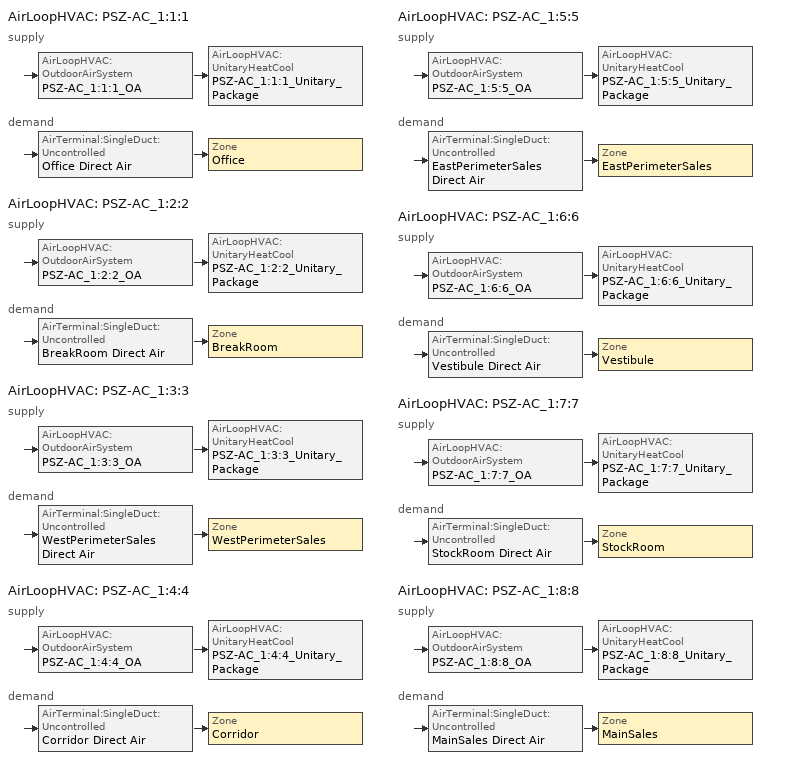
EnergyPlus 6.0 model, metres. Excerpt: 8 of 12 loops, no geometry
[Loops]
AirLoopHVAC 'PSZ-AC_1:1:1'
 supply: AirLoopHVAC:OutdoorAirSystem 'PSZ-AC_1:1:1_OA' > AirLoopHVAC:UnitaryHeatCool 'PSZ-AC_1:1:1_Unitary_Package'
 demand: AirTerminal:SingleDuct:Uncontrolled 'Office Direct Air' > Zone 'Office'
AirLoopHVAC 'PSZ-AC_1:2:2'
 supply: AirLoopHVAC:OutdoorAirSystem 'PSZ-AC_1:2:2_OA' > AirLoopHVAC:UnitaryHeatCool 'PSZ-AC_1:2:2_Unitary_Package'
 demand: AirTerminal:SingleDuct:Uncontrolled 'BreakRoom Direct Air' > Zone 'BreakRoom'
AirLoopHVAC 'PSZ-AC_1:3:3'
 supply: AirLoopHVAC:OutdoorAirSystem 'PSZ-AC_1:3:3_OA' > AirLoopHVAC:UnitaryHeatCool 'PSZ-AC_1:3:3_Unitary_Package'
 demand: AirTerminal:SingleDuct:Uncontrolled 'WestPerimeterSales Direct Air' > Zone 'WestPerimeterSales'
AirLoopHVAC 'PSZ-AC_1:4:4'
 supply: AirLoopHVAC:OutdoorAirSystem 'PSZ-AC_1:4:4_OA' > AirLoopHVAC:UnitaryHeatCool 'PSZ-AC_1:4:4_Unitary_Package'
 demand: AirTerminal:SingleDuct:Uncontrolled 'Corridor Direct Air' > Zone 'Corridor'
AirLoopHVAC 'PSZ-AC_1:5:5'
 supply: AirLoopHVAC:OutdoorAirSystem 'PSZ-AC_1:5:5_OA' > AirLoopHVAC:UnitaryHeatCool 'PSZ-AC_1:5:5_Unitary_Package'
 demand: AirTerminal:SingleDuct:Uncontrolled 'EastPerimeterSales Direct Air' > Zone 'EastPerimeterSales'
AirLoopHVAC 'PSZ-AC_1:6:6'
 supply: AirLoopHVAC:OutdoorAirSystem 'PSZ-AC_1:6:6_OA' > AirLoopHVAC:UnitaryHeatCool 'PSZ-AC_1:6:6_Unitary_Package'
 demand: AirTerminal:SingleDuct:Uncontrolled 'Vestibule Direct Air' > Zone 'Vestibule'
AirLoopHVAC 'PSZ-AC_1:7:7'
 supply: AirLoopHVAC:OutdoorAirSystem 'PSZ-AC_1:7:7_OA' > AirLoopHVAC:UnitaryHeatCool 'PSZ-AC_1:7:7_Unitary_Package'
 demand: AirTerminal:SingleDuct:Uncontrolled 'StockRoom Direct Air' > Zone 'StockRoom'
AirLoopHVAC 'PSZ-AC_1:8:8'
 supply: AirLoopHVAC:OutdoorAirSystem 'PSZ-AC_1:8:8_OA' > AirLoopHVAC:UnitaryHeatCool 'PSZ-AC_1:8:8_Unitary_Package'
 demand: AirTerminal:SingleDuct:Uncontrolled 'MainSales Direct Air' > Zone 'MainSales'
[ComponentCost:LineItem]
Name | Line Item Type | Item | Cost per Each | Quantity | Cost per Unit of Output Capacity
Infiltration:Office | General | Office | 1 | 0
People:Office | General | Office | 1 | 5.7729
LIGHTING EQUIP:Office | Lights | Office |  |  | 1
ElectricEquipment:Office:PlugMisc | General | Office | 1 | 0.8659
Infiltration:BreakRoom | General | BreakRoom | 1 | 0
People:BreakRoom | General | BreakRoom | 1 | 134.7547
LIGHTING EQUIP:BreakRoom | Lights | BreakRoom |  |  | 1
ElectricEquipment:BreakRoom:PlugMisc | General | BreakRoom | 1 | 5.0057
Infiltration:WestPerimeterSales | General | WestPerimeterSales | 1 | 0
People:WestPerimeterSales | General | WestPerimeterSales | 1 | 13.2784
LIGHTING EQUIP:WestPerimeterSales | Lights | WestPerimeterSales |  |  | 1
ElectricEquipment:WestPerimeterSales:PlugMisc | General | WestPerimeterSales | 1 | 0.8859
Infiltration:Corridor | General | Corridor | 1 | 0
LIGHTING EQUIP:Corridor | Lights | Corridor |  |  | 1
Infiltration:EastPerimeterSales | General | EastPerimeterSales | 1 | 0
People:EastPerimeterSales | General | EastPerimeterSales | 1 | 13.2784
LIGHTING EQUIP:EastPerimeterSales | Lights | EastPerimeterSales |  |  | 1
ElectricEquipment:EastPerimeterSales:PlugMisc | General | EastPerimeterSales | 1 | 0.8859
Infiltration:Vestibule | General | Vestibule | 1 | 0
People:Vestibule | General | Vestibule | 1 | 1.8005
LIGHTING EQUIP:Vestibule | Lights | Vestibule |  |  | 1
Infiltration:StockRoom | General | StockRoom | 1 | 0
People:StockRoom | General | StockRoom | 1 | 36.6684
LIGHTING EQUIP:StockRoom | Lights | StockRoom |  |  | 1
ElectricEquipment:StockRoom:PlugMisc | General | StockRoom | 1 | 8.2657
Infiltration:MainSales | General | MainSales | 1 | 0
People:MainSales | General | MainSales | 1 | 448.0447
LIGHTING EQUIP:MainSales | Lights | MainSales |  |  | 1
ElectricEquipment:MainSales:PlugMisc | General | MainSales | 1 | 29.8928
[Sizing:Zone] Zone Cooling Design Supply Air Temperature {C}=14; Zone Heating Design Supply Air Temperature {C}=40; Zone Cooling Design Supply Air Humidity Ratio {kg-H20/kg-air}=0.0085; Zone Heating Design Supply Air Humidity Ratio {kg-H20/kg-air}=0.008; Outdoor Air Method=Flow/Zone; Outside Air Flow per Person {(m3/s)/person}=0; Outside Air Flow per Zone Floor Area {(m3/s)/m2}=0; Cooling Design Air Flow Method {Flow/Zone | DesignDay | DesignDayWithLimit}=DesignDay; Cooling Minimum Air Flow Fraction=0; Heating Design Air Flow Method {Flow/Zone | DesignDay}=DesignDay; Heating Design Air Flow Rate=0
Name | Outside Air Flow per Zone {m3/s}
Office | 0.0463515
BreakRoom | 0.64049
WestPerimeterSales; EastPerimeterSales | 0.17239
Corridor | 0.0317357
Vestibule | 0.0233749
StockRoom | 0.624796
MainSales | 5.81684
[ZoneControl:Thermostat] Control Type Schedule=Dual Zone Control Type Sched
Name | Zone | Control 1
Office Thermostat | Office | Office DualSPSched
BreakRoom Thermostat | BreakRoom | BreakRoom DualSPSched
WestPerimeterSales Thermostat | WestPerimeterSales | WestPerimeterSales DualSPSched
Corridor Thermostat | Corridor | Corridor DualSPSched
EastPerimeterSales Thermostat | EastPerimeterSales | EastPerimeterSales DualSPSched
Vestibule Thermostat | Vestibule | Vestibule DualSPSched
StockRoom Thermostat | StockRoom | StockRoom DualSPSched
MainSales Thermostat | MainSales | MainSales DualSPSched
[ThermostatSetpoint:DualSetpoint] Heating Setpoint Temperature Schedule=HtgSetP_Sch; Cooling Setpoint Temperature Schedule=ClgSetP_Sch
Office DualSPSched; BreakRoom DualSPSched; WestPerimeterSales DualSPSched; Corridor DualSPSched; EastPerimeterSales DualSPSched; Vestibule DualSPSched; StockRoom DualSPSched; MainSales DualSPSched
[Zone equipment]
Office: Office Direct Air, Office Baseboard Heater
BreakRoom: BreakRoom Direct Air, BreakRoom Baseboard Heater
WestPerimeterSales: WestPerimeterSales Direct Air, WestPerimeterSales Baseboard Heater
Corridor: Corridor Direct Air, Corridor Baseboard Heater
EastPerimeterSales: EastPerimeterSales Direct Air, EastPerimeterSales Baseboard Heater
Vestibule: Vestibule Direct Air, Vestibule Baseboard Heater
StockRoom: StockRoom Direct Air, StockRoom Baseboard Heater
MainSales: MainSales Direct Air, MainSales Baseboard Heater
[AirTerminal:SingleDuct:Uncontrolled] Availability Schedule=ALWAYS_ON; Maximum Air Flow Rate {m3/s}=AUTOSIZE
Office Direct Air; BreakRoom Direct Air; WestPerimeterSales Direct Air; Corridor Direct Air; EastPerimeterSales Direct Air; Vestibule Direct Air; StockRoom Direct Air; MainSales Direct Air
[SetpointManager:SingleZone:Reheat] Control Variable=Temperature; Minimum Supply Air Temperature C=10; Maximum Supply Air Temperature C=50
Name | Control Zone | Setpoint Node or NodeList
SupAirTemp MngrOffice | Office | PSZ-AC_1:1:1 Supply Equipment Outlet Node
SupAirTemp MngrBreakRoom | BreakRoom | PSZ-AC_1:2:2 Supply Equipment Outlet Node
SupAirTemp MngrWestPerimeterSales | WestPerimeterSales | PSZ-AC_1:3:3 Supply Equipment Outlet Node
SupAirTemp MngrCorridor | Corridor | PSZ-AC_1:4:4 Supply Equipment Outlet Node
SupAirTemp MngrEastPerimeterSales | EastPerimeterSales | PSZ-AC_1:5:5 Supply Equipment Outlet Node
SupAirTemp MngrVestibule | Vestibule | PSZ-AC_1:6:6 Supply Equipment Outlet Node
SupAirTemp MngrStockRoom | StockRoom | PSZ-AC_1:7:7 Supply Equipment Outlet Node
SupAirTemp MngrMainSales | MainSales | PSZ-AC_1:8:8 Supply Equipment Outlet Node
[ZoneHVAC:Baseboard:Convective:Electric] Availability Schedule=ALWAYS_ON; Nominal Capacity=AUTOSIZE; Efficiency=1
Office Baseboard Heater; BreakRoom Baseboard Heater; WestPerimeterSales Baseboard Heater; Corridor Baseboard Heater; EastPerimeterSales Baseboard Heater; Vestibule Baseboard Heater; StockRoom Baseboard Heater; MainSales Baseboard Heater
[AirLoopHVAC] Design Supply Air Flow Rate {m3/s}=AUTOSIZE
PSZ-AC_1:1:1; PSZ-AC_1:2:2; PSZ-AC_1:3:3; PSZ-AC_1:4:4; PSZ-AC_1:5:5; PSZ-AC_1:6:6; PSZ-AC_1:7:7; PSZ-AC_1:8:8
[Sizing:System] Type Of Load To Size On=Sensible; Design Outdoor Air Flow Rate {m3/s}=AUTOSIZE; Minimum System Air Flow Ratio=1; Preheat Design Temperature {C}=7; Preheat Design Humidity Ratio {kg-H2O/kg-air}=0.008; Precool Design Temperature {C}=12.8; Precool Design Humidity Ratio {kg-H2O/kg-air}=0.008; Central Cooling Design Supply Air Temperature {C}=12.8; Central Heating Design Supply Air Temperature {C}=40; Sizing Option {Coincident | NonCoincident}=NonCoincident; 100% Outdoor Air in Cooling {Yes | No}=No; 100% Outdoor Air in Heating {Yes | No}=No; Central Cooling Design Supply Air Humidity Ratio {kg-H2O/kg-air}=0.0085; Central Heating Design Supply Air Humidity Ratio {kg-H2O/kg-air}=0.008; Cooling Design Air Flow Method=DesignDay; Cooling Design Air Flow Rate {m3/s}=0; Heating Design Air Flow Method=DesignDay; Heating Design Air Flow Rate {m3/s}=0
PSZ-AC_1:1:1; PSZ-AC_1:2:2; PSZ-AC_1:3:3; PSZ-AC_1:4:4; PSZ-AC_1:5:5; PSZ-AC_1:6:6; PSZ-AC_1:7:7; PSZ-AC_1:8:8
[SetpointManager:MixedAir] Control Variable=Temperature
Name | Setpoint Node or NodeList
PSZ-AC_1:1:1_OAMixed Air Temp Manager | PSZ-AC_1:1:1_OA-PSZ-AC_1:1:1_Unitary_PackageNode
PSZ-AC_1:2:2_OAMixed Air Temp Manager | PSZ-AC_1:2:2_OA-PSZ-AC_1:2:2_Unitary_PackageNode
PSZ-AC_1:3:3_OAMixed Air Temp Manager | PSZ-AC_1:3:3_OA-PSZ-AC_1:3:3_Unitary_PackageNode
PSZ-AC_1:4:4_OAMixed Air Temp Manager | PSZ-AC_1:4:4_OA-PSZ-AC_1:4:4_Unitary_PackageNode
PSZ-AC_1:5:5_OAMixed Air Temp Manager | PSZ-AC_1:5:5_OA-PSZ-AC_1:5:5_Unitary_PackageNode
PSZ-AC_1:6:6_OAMixed Air Temp Manager | PSZ-AC_1:6:6_OA-PSZ-AC_1:6:6_Unitary_PackageNode
PSZ-AC_1:7:7_OAMixed Air Temp Manager | PSZ-AC_1:7:7_OA-PSZ-AC_1:7:7_Unitary_PackageNode
PSZ-AC_1:8:8_OAMixed Air Temp Manager | PSZ-AC_1:8:8_OA-PSZ-AC_1:8:8_Unitary_PackageNode
[Controller:OutdoorAir] Minimum Outdoor Air Flow Rate {m3/s}=AUTOSIZE; Maximum Outdoor Air Flow Rate {m3/s}=AUTOSIZE; Economizer Control Type=DifferentialEnthalpy; Economizer Control Action Type=ModulateFlow; Economizer Maximum Limit Dry-Bulb Temperature {C}=28; Economizer Maximum Limit Enthalpy {J/kg}=64000; Economizer Minimum Limit Dry-Bulb Temperature {C}=-100; Lockout Type=NoLockout; Minimum Limit Type=FixedMinimum; Minimum Outdoor Air Schedule=MinOA_Sched; High Humidity Control=No; Heat Recovery Bypass Control Type=BypassWhenOAFlowGreaterThanMinimum
PSZ-AC_1:1:1_OA_Controller; PSZ-AC_1:2:2_OA_Controller; PSZ-AC_1:3:3_OA_Controller; PSZ-AC_1:4:4_OA_Controller; PSZ-AC_1:5:5_OA_Controller; PSZ-AC_1:6:6_OA_Controller; PSZ-AC_1:7:7_OA_Controller; PSZ-AC_1:8:8_OA_Controller
[AirLoopHVAC:UnitaryHeatCool] Availability Schedule=ALWAYS_ON; Supply Air Fan Operating Mode Schedule=MinOA_Sched; Maximum Supply Air Temperature=AUTOSIZE; Supply Air Flow Rate During Cooling Operation=AUTOSIZE; Supply Air Flow Rate During Heating Operation=AUTOSIZE; Supply Air Flow Rate When No Cooling or Heating is Needed=AUTOSIZE; Fan Placement=BlowThrough; Dehumidification Control Type=CoolReheat
Name | Controlling Zone or Thermostat Location | Supply Fan | Heating Coil | Cooling Coil | Reheat Coil
PSZ-AC_1:1:1_Unitary_Package | Office | PSZ-AC_1:1:1_Unitary_Package_fan | PSZ-AC_1:1:1_Unitary_Package_HeatCoil | PSZ-AC_1:1:1_Unitary_Package_CoolCoil | PSZ-AC_1:1:1_Unitary_Package_ReheatCoil
PSZ-AC_1:2:2_Unitary_Package | BreakRoom | PSZ-AC_1:2:2_Unitary_Package_fan | PSZ-AC_1:2:2_Unitary_Package_HeatCoil | PSZ-AC_1:2:2_Unitary_Package_CoolCoil | PSZ-AC_1:2:2_Unitary_Package_ReheatCoil
PSZ-AC_1:3:3_Unitary_Package | WestPerimeterSales | PSZ-AC_1:3:3_Unitary_Package_fan | PSZ-AC_1:3:3_Unitary_Package_HeatCoil | PSZ-AC_1:3:3_Unitary_Package_CoolCoil | PSZ-AC_1:3:3_Unitary_Package_ReheatCoil
PSZ-AC_1:4:4_Unitary_Package | Corridor | PSZ-AC_1:4:4_Unitary_Package_fan | PSZ-AC_1:4:4_Unitary_Package_HeatCoil | PSZ-AC_1:4:4_Unitary_Package_CoolCoil | PSZ-AC_1:4:4_Unitary_Package_ReheatCoil
PSZ-AC_1:5:5_Unitary_Package | EastPerimeterSales | PSZ-AC_1:5:5_Unitary_Package_fan | PSZ-AC_1:5:5_Unitary_Package_HeatCoil | PSZ-AC_1:5:5_Unitary_Package_CoolCoil | PSZ-AC_1:5:5_Unitary_Package_ReheatCoil
PSZ-AC_1:6:6_Unitary_Package | Vestibule | PSZ-AC_1:6:6_Unitary_Package_fan | PSZ-AC_1:6:6_Unitary_Package_HeatCoil | PSZ-AC_1:6:6_Unitary_Package_CoolCoil | PSZ-AC_1:6:6_Unitary_Package_ReheatCoil
PSZ-AC_1:7:7_Unitary_Package | StockRoom | PSZ-AC_1:7:7_Unitary_Package_fan | PSZ-AC_1:7:7_Unitary_Package_HeatCoil | PSZ-AC_1:7:7_Unitary_Package_CoolCoil | PSZ-AC_1:7:7_Unitary_Package_ReheatCoil
PSZ-AC_1:8:8_Unitary_Package | MainSales | PSZ-AC_1:8:8_Unitary_Package_fan | PSZ-AC_1:8:8_Unitary_Package_HeatCoil | PSZ-AC_1:8:8_Unitary_Package_CoolCoil | PSZ-AC_1:8:8_Unitary_Package_ReheatCoil
[Fan:OnOff] Availability Schedule=ALWAYS_ON; Fan Efficiency=0.36; Pressure Rise=675; Maximum Flow Rate=AUTOSIZE; Motor Efficiency=0.9; Motor in Airstream Fraction=1
PSZ-AC_1:1:1_Unitary_Package_fan; PSZ-AC_1:2:2_Unitary_Package_fan; PSZ-AC_1:3:3_Unitary_Package_fan; PSZ-AC_1:4:4_Unitary_Package_fan; PSZ-AC_1:5:5_Unitary_Package_fan; PSZ-AC_1:6:6_Unitary_Package_fan; PSZ-AC_1:7:7_Unitary_Package_fan; PSZ-AC_1:8:8_Unitary_Package_fan
[Coil:Heating:Gas] Availability Schedule=ALWAYS_ON; Gas Burner Efficiency=0.8; Nominal Capacity=AUTOSIZE
PSZ-AC_1:1:1_Unitary_Package_HeatCoil; PSZ-AC_1:2:2_Unitary_Package_HeatCoil; PSZ-AC_1:3:3_Unitary_Package_HeatCoil; PSZ-AC_1:4:4_Unitary_Package_HeatCoil; PSZ-AC_1:5:5_Unitary_Package_HeatCoil; PSZ-AC_1:6:6_Unitary_Package_HeatCoil; PSZ-AC_1:7:7_Unitary_Package_HeatCoil; PSZ-AC_1:8:8_Unitary_Package_HeatCoil
[Coil:Cooling:DX:SingleSpeed] Availability Schedule=ALWAYS_ON; Rated Total Cooling Capacity {W}=AUTOSIZE; Rated Sensible Heat Ratio=AUTOSIZE; Rated COP=3.69; Rated Air Flow Rate=AUTOSIZE; Rated Evaporator Fan Power Per Volume Flow Rate {W/(m3/s)}=773.3; Nominal Time for Condensate Removal to Begin {s}=1000; Ratio of Initial Moisture Evaporation Rate and Steady State Latent Capacity=1.5; Maximum Cycling Rate {cycles/hr}=3; Latent Capacity Time Constant {s}=45; Condenser Type=AirCooled
Name | Total Cooling Capacity Function of Temperature Curve | Total Cooling Capacity Function of Flow Fraction Curve | Energy Input Ratio Function of Temperature Curve | Energy Input Ratio Function of Flow Fraction Curve | Part Load Fraction Correlation Curve
PSZ-AC_1:1:1_Unitary_Package_CoolCoil | PSZ-AC_1:1:1_Unitary_Package_ClgCapFuncTempCurve | PSZ-AC_1:1:1_Unitary_Package_ClgCapFuncFlowFracCurve | PSZ-AC_1:1:1_Unitary_Package_ClgEirFuncTempCurve | PSZ-AC_1:1:1_Unitary_Package_ClgEirFuncFlowFracCurve | PSZ-AC_1:1:1_Unitary_Package_ClgPlrCurve
PSZ-AC_1:2:2_Unitary_Package_CoolCoil | PSZ-AC_1:2:2_Unitary_Package_ClgCapFuncTempCurve | PSZ-AC_1:2:2_Unitary_Package_ClgCapFuncFlowFracCurve | PSZ-AC_1:2:2_Unitary_Package_ClgEirFuncTempCurve | PSZ-AC_1:2:2_Unitary_Package_ClgEirFuncFlowFracCurve | PSZ-AC_1:2:2_Unitary_Package_ClgPlrCurve
PSZ-AC_1:3:3_Unitary_Package_CoolCoil | PSZ-AC_1:3:3_Unitary_Package_ClgCapFuncTempCurve | PSZ-AC_1:3:3_Unitary_Package_ClgCapFuncFlowFracCurve | PSZ-AC_1:3:3_Unitary_Package_ClgEirFuncTempCurve | PSZ-AC_1:3:3_Unitary_Package_ClgEirFuncFlowFracCurve | PSZ-AC_1:3:3_Unitary_Package_ClgPlrCurve
PSZ-AC_1:4:4_Unitary_Package_CoolCoil | PSZ-AC_1:4:4_Unitary_Package_ClgCapFuncTempCurve | PSZ-AC_1:4:4_Unitary_Package_ClgCapFuncFlowFracCurve | PSZ-AC_1:4:4_Unitary_Package_ClgEirFuncTempCurve | PSZ-AC_1:4:4_Unitary_Package_ClgEirFuncFlowFracCurve | PSZ-AC_1:4:4_Unitary_Package_ClgPlrCurve
PSZ-AC_1:5:5_Unitary_Package_CoolCoil | PSZ-AC_1:5:5_Unitary_Package_ClgCapFuncTempCurve | PSZ-AC_1:5:5_Unitary_Package_ClgCapFuncFlowFracCurve | PSZ-AC_1:5:5_Unitary_Package_ClgEirFuncTempCurve | PSZ-AC_1:5:5_Unitary_Package_ClgEirFuncFlowFracCurve | PSZ-AC_1:5:5_Unitary_Package_ClgPlrCurve
PSZ-AC_1:6:6_Unitary_Package_CoolCoil | PSZ-AC_1:6:6_Unitary_Package_ClgCapFuncTempCurve | PSZ-AC_1:6:6_Unitary_Package_ClgCapFuncFlowFracCurve | PSZ-AC_1:6:6_Unitary_Package_ClgEirFuncTempCurve | PSZ-AC_1:6:6_Unitary_Package_ClgEirFuncFlowFracCurve | PSZ-AC_1:6:6_Unitary_Package_ClgPlrCurve
PSZ-AC_1:7:7_Unitary_Package_CoolCoil | PSZ-AC_1:7:7_Unitary_Package_ClgCapFuncTempCurve | PSZ-AC_1:7:7_Unitary_Package_ClgCapFuncFlowFracCurve | PSZ-AC_1:7:7_Unitary_Package_ClgEirFuncTempCurve | PSZ-AC_1:7:7_Unitary_Package_ClgEirFuncFlowFracCurve | PSZ-AC_1:7:7_Unitary_Package_ClgPlrCurve
PSZ-AC_1:8:8_Unitary_Package_CoolCoil | PSZ-AC_1:8:8_Unitary_Package_ClgCapFuncTempCurve | PSZ-AC_1:8:8_Unitary_Package_ClgCapFuncFlowFracCurve | PSZ-AC_1:8:8_Unitary_Package_ClgEirFuncTempCurve | PSZ-AC_1:8:8_Unitary_Package_ClgEirFuncFlowFracCurve | PSZ-AC_1:8:8_Unitary_Package_ClgPlrCurve
[Coil:Heating:Desuperheater] Available Schedule=ALWAYS_ON; Heat Reclaim Recovery Efficiency=0.3; Heating Source Type=Coil:Cooling:DX:SingleSpeed; Parasitic Electric Load {W}=0
Name | Heating Source
PSZ-AC_1:1:1_Unitary_Package_ReheatCoil | PSZ-AC_1:1:1_Unitary_Package_CoolCoil
PSZ-AC_1:2:2_Unitary_Package_ReheatCoil | PSZ-AC_1:2:2_Unitary_Package_CoolCoil
PSZ-AC_1:3:3_Unitary_Package_ReheatCoil | PSZ-AC_1:3:3_Unitary_Package_CoolCoil
PSZ-AC_1:4:4_Unitary_Package_ReheatCoil | PSZ-AC_1:4:4_Unitary_Package_CoolCoil
PSZ-AC_1:5:5_Unitary_Package_ReheatCoil | PSZ-AC_1:5:5_Unitary_Package_CoolCoil
PSZ-AC_1:6:6_Unitary_Package_ReheatCoil | PSZ-AC_1:6:6_Unitary_Package_CoolCoil
PSZ-AC_1:7:7_Unitary_Package_ReheatCoil | PSZ-AC_1:7:7_Unitary_Package_CoolCoil
PSZ-AC_1:8:8_Unitary_Package_ReheatCoil | PSZ-AC_1:8:8_Unitary_Package_CoolCoil
[Schedule:Compact]
Always_On: Fraction, Through: 12/31, For: AllDays, Until: 24:00, 1
HtgSetP_Sch: Temperature, Through: 12/31, For: Weekdays Saturday, Until: 05:00, 15.6, Until: 24:00, 21, For: Sunday, Until:  5:00, 15.6, Until: 22:00, 21, Until: 24:00, 15.6, For SummerDesignDay, Until: 24:00, 15.6, For WinterDesignDay, Until: 24:00, 21, For: AllOtherDays, Until: 24:00, 21
ClgSetP_Sch: Temperature, Through: 12/31, For: Weekdays Saturday, Until: 05:00, 30, Until: 24:00, 24, For: Sunday, Until: 05:00, 30, Until: 22:00, 24, Until: 24:00, 30, For SummerDesignDay, Until: 24:00, 24, For WinterDesignDay, Until: 24:00, 30, For: AllOtherDays, Until: 24:00, 30
MinOA_Sched: On/Off, Through: 12/31, For: Weekdays Saturday, Until: 06:00, 0, Until: 24:00, 1, For: Sunday, Until: 06:00, 0, Until: 22:00, 1, Until: 24:00, 0, For: SummerDesignDay, Until: 06:00, 0, Until: 24:00, 1, For: WinterDesignDay, Until: 06:00, 0, Until: 24:00, 1, For: AllOtherDays, Until: 24:00, 0
Dual Zone Control Type Sched: Control Type, Through: 12/31, For: AllDays, Until: 24:00, 4
[Curve:Biquadratic] Minimum Value of x=17; Maximum Value of x=22; Minimum Value of y=13; Maximum Value of y=46
Name | Coefficient1 Constant | Coefficient2 x | Coefficient3 x**2 | Coefficient4 y | Coefficient5 y**2 | Coefficient6 x*y
PSZ-AC_1:1:1_Unitary_Package_ClgCapFuncTempCurve; PSZ-AC_1:2:2_Unitary_Package_ClgCapFuncTempCurve; PSZ-AC_1:3:3_Unitary_Package_ClgCapFuncTempCurve; PSZ-AC_1:4:4_Unitary_Package_ClgCapFuncTempCurve; PSZ-AC_1:5:5_Unitary_Package_ClgCapFuncTempCurve; PSZ-AC_1:6:6_Unitary_Package_ClgCapFuncTempCurve; PSZ-AC_1:7:7_Unitary_Package_ClgCapFuncTempCurve; PSZ-AC_1:8:8_Unitary_Package_ClgCapFuncTempCurve | 0.766956 | 0.0107756 | -4.14703e-05 | 0.00134961 | -0.000261144 | 0.000457488
PSZ-AC_1:1:1_Unitary_Package_ClgEirFuncTempCurve; PSZ-AC_1:2:2_Unitary_Package_ClgEirFuncTempCurve; PSZ-AC_1:3:3_Unitary_Package_ClgEirFuncTempCurve; PSZ-AC_1:4:4_Unitary_Package_ClgEirFuncTempCurve; PSZ-AC_1:5:5_Unitary_Package_ClgEirFuncTempCurve; PSZ-AC_1:6:6_Unitary_Package_ClgEirFuncTempCurve; PSZ-AC_1:7:7_Unitary_Package_ClgEirFuncTempCurve; PSZ-AC_1:8:8_Unitary_Package_ClgEirFuncTempCurve | 0.297145 | 0.0430933 | -0.000748766 | 0.00597727 | 0.000482112 | -0.000956448
[Curve:Quadratic]
Name | Coefficient1 Constant | Coefficient2 x | Coefficient3 x**2 | Minimum Value of x | Maximum Value of x
PSZ-AC_1:1:1_Unitary_Package_ClgCapFuncFlowFracCurve; PSZ-AC_1:2:2_Unitary_Package_ClgCapFuncFlowFracCurve; PSZ-AC_1:3:3_Unitary_Package_ClgCapFuncFlowFracCurve; PSZ-AC_1:4:4_Unitary_Package_ClgCapFuncFlowFracCurve; PSZ-AC_1:5:5_Unitary_Package_ClgCapFuncFlowFracCurve; PSZ-AC_1:6:6_Unitary_Package_ClgCapFuncFlowFracCurve; PSZ-AC_1:7:7_Unitary_Package_ClgCapFuncFlowFracCurve; PSZ-AC_1:8:8_Unitary_Package_ClgCapFuncFlowFracCurve | 0.8 | 0.2 | 0 | 0.5 | 1.5
PSZ-AC_1:1:1_Unitary_Package_ClgEirFuncFlowFracCurve; PSZ-AC_1:2:2_Unitary_Package_ClgEirFuncFlowFracCurve; PSZ-AC_1:3:3_Unitary_Package_ClgEirFuncFlowFracCurve; PSZ-AC_1:4:4_Unitary_Package_ClgEirFuncFlowFracCurve; PSZ-AC_1:5:5_Unitary_Package_ClgEirFuncFlowFracCurve; PSZ-AC_1:6:6_Unitary_Package_ClgEirFuncFlowFracCurve; PSZ-AC_1:7:7_Unitary_Package_ClgEirFuncFlowFracCurve; PSZ-AC_1:8:8_Unitary_Package_ClgEirFuncFlowFracCurve | 1.156 | -0.1816 | 0.0256 | 0.5 | 1.5
PSZ-AC_1:1:1_Unitary_Package_ClgPlrCurve; PSZ-AC_1:2:2_Unitary_Package_ClgPlrCurve; PSZ-AC_1:3:3_Unitary_Package_ClgPlrCurve; PSZ-AC_1:4:4_Unitary_Package_ClgPlrCurve; PSZ-AC_1:5:5_Unitary_Package_ClgPlrCurve; PSZ-AC_1:6:6_Unitary_Package_ClgPlrCurve; PSZ-AC_1:7:7_Unitary_Package_ClgPlrCurve; PSZ-AC_1:8:8_Unitary_Package_ClgPlrCurve | 0.75 | 0.25 | 0 | 0 | 1
